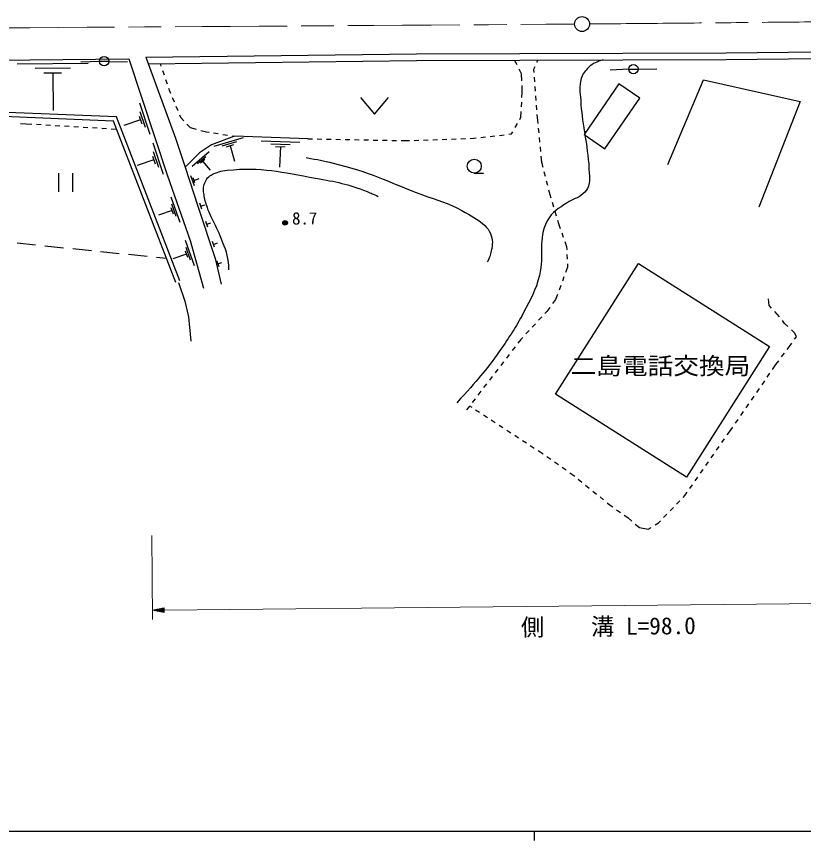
# Model space of a CAD drawing. Units: millimetres, scale not verified. Extents: x 40000 to 680000, y 20000 to 380000.
# Drawn here: x 212550 to 296826, y 204000 to 292244 of the extents above; entities that cross this region are included whole.
import ezdxf
from ezdxf.enums import TextEntityAlignment as Align

# ---------------------------------------------------------------- set-up
doc = ezdxf.new("R2010")
doc.units = ezdxf.units.MM
doc.header["$LTSCALE"] = 1000
doc.linetypes.add('CHAIN', pattern=[18.5, 12, -1.5, 3.5, -1.5])
for name, color, linetype, lineweight in [('M-BGD', 7, 'Continuous', 25), ('M-BMK', 2, 'CHAIN', 13), ('M-BMK-SRVR', 3, 'Continuous', 25), ('M-STR-HTXT', 7, 'Continuous', 13), ('M-TTL-BAND', 7, 'Continuous', 25)]:
    doc.layers.add(name, color=color, linetype=linetype, lineweight=lineweight)
doc.styles.add('ＭＳ ゴシック', font='')
doc.styles.get('ＭＳ ゴシック').set_extended_font_data('MS Gothic')

msp = doc.modelspace()

# ---------------------------------------------------------------- linework, layer by layer
at = {"layer": 'M-BGD'}
for p, q in [((226388, 287885), (229573, 279230)), ((212635, 287180), (220219, 287257)), ((221431, 287428), (219432, 287354)), ((221430, 287446), (222430, 287446)), ((222430, 287435), (224430, 287393)), ((227927, 287205), (228022, 286931)), ((266150, 287053), (265886, 287573)), ((268042, 286848), (267914, 286571)), ((268379, 287580), (268251, 287302)), ((214536, 286694), (218328, 286732)), ((215489, 286198), (217385, 286217)), ((216437, 286208), (216478, 282163)), ((228185, 286458), (228348, 285985)), ((266640, 286087), (266376, 286607)), ((266667, 285368), (266640, 286087)), ((267914, 286571), (267938, 286249)), ((278106, 286588), (276107, 286509)), ((278106, 286607), (279106, 286607)), ((279105, 286616), (281105, 286649)), ((228511, 285512), (228674, 285040)), ((267977, 285751), (268015, 285252)), ((228837, 284567), (228931, 284293)), ((228931, 284293), (229041, 284029)), ((266680, 283553), (266712, 284149)), ((266712, 284149), (266685, 284868)), ((268053, 284754), (268092, 284255)), ((229234, 283568), (229427, 283106)), ((249385, 283574), (250885, 281774)), ((250885, 281774), (252385, 283574)), ((268130, 283757), (268168, 283258)), ((225719, 282988), (226827, 279642)), ((229620, 282645), (229812, 282184)), ((266627, 282554), (266653, 283054)), ((268207, 282760), (268245, 282261)), ((225689, 281586), (225965, 280749)), ((225773, 282078), (226327, 280404)), ((230005, 281722), (230115, 281459)), ((266568, 281459), (266600, 282055)), ((268284, 281763), (268308, 281441)), ((212993, 280787), (213602, 280759)), ((213602, 280759), (214197, 280724)), ((214696, 280695), (215195, 280665)), ((215694, 280636), (216193, 280607)), ((225827, 281167), (224042, 280577)), ((230115, 281459), (230465, 281085)), ((230806, 280720), (231156, 280346)), ((265944, 280343), (266188, 280780)), ((266432, 281216), (266568, 281459)), ((268308, 281441), (268373, 280779)), ((216692, 280577), (217191, 280548)), ((217691, 280519), (218190, 280490)), ((218689, 280460), (219188, 280431)), ((219687, 280402), (220186, 280372)), ((220685, 280343), (221185, 280314)), ((221684, 280284), (222183, 280255)), ((222682, 280226), (223277, 280191)), ((231156, 280346), (231793, 280177)), ((232276, 280049), (232914, 279880)), ((232914, 279880), (233169, 279842)), ((233663, 279768), (234158, 279695)), ((265564, 279665), (265699, 279907)), ((268421, 280281), (268469, 279783)), ((229573, 279230), (230604, 276105)), ((233734, 278367), (236869, 279280)), ((234652, 279621), (235147, 279547)), ((235641, 279474), (235896, 279436)), ((238759, 278931), (242895, 278780)), ((243754, 279149), (244259, 279139)), ((244758, 279130), (245258, 279120)), ((245758, 279110), (246258, 279101)), ((246758, 279091), (247258, 279082)), ((247758, 279072), (248258, 279062)), ((248758, 279053), (249258, 279043)), ((249758, 279034), (250257, 279024)), ((250757, 279014), (251257, 279005)), ((251757, 278995), (252257, 278985)), ((252757, 278976), (253257, 278966)), ((253757, 278957), (254262, 278947)), ((254262, 278947), (254619, 278959)), ((255119, 278977), (255619, 278994)), ((256119, 279012), (256618, 279029)), ((257118, 279046), (257618, 279064)), ((258117, 279081), (258617, 279099)), ((259117, 279116), (259616, 279133)), ((260116, 279151), (260616, 279168)), ((261116, 279186), (261473, 279198)), ((261473, 279198), (261780, 279233)), ((262276, 279290), (262773, 279346)), ((263270, 279403), (263767, 279460)), ((264264, 279516), (264760, 279573)), ((265257, 279630), (265564, 279665)), ((268517, 279286), (268566, 278788)), ((227138, 278701), (228246, 275355)), ((234579, 278386), (236146, 278843)), ((235032, 278291), (235815, 278520)), ((235423, 278406), (235911, 276734)), ((239783, 278618), (241851, 278542)), ((240290, 278323), (241324, 278285)), ((240807, 278304), (240726, 276098)), ((268614, 278290), (268662, 277793)), ((227107, 277298), (227384, 276462)), ((227192, 277791), (227746, 276117)), ((231361, 276224), (233182, 277775)), ((231920, 276490), (232830, 277266)), ((268710, 277295), (268775, 276633)), ((227246, 276880), (225461, 276289)), ((232251, 276563), (232706, 276950)), ((232478, 276757), (233305, 275785)), ((268775, 276633), (268907, 276113)), ((217036, 275458), (217036, 273458)), ((218536, 275458), (218536, 273458)), ((261576, 275466), (262576, 275466)), ((269030, 275629), (269153, 275144)), ((231599, 274094), (231224, 275169)), ((231649, 274413), (231461, 274951)), ((231555, 274682), (232128, 274882)), ((269276, 274659), (269399, 274175)), ((269522, 273690), (269654, 273170)), ((229092, 272935), (230043, 270234)), ((269654, 273170), (269758, 272824)), ((229088, 271795), (229326, 271120)), ((229149, 272196), (229625, 270846)), ((232409, 271627), (232189, 272260)), ((232299, 271944), (232721, 272091)), ((269903, 272346), (270048, 271867)), ((229207, 271458), (227766, 270950)), ((270193, 271388), (270337, 270910)), ((233057, 269670), (232837, 270302)), ((232947, 269986), (233369, 270133)), ((270482, 270431), (270587, 270085)), ((270587, 270085), (270771, 269555)), ((230624, 268274), (231576, 265573)), ((270935, 269083), (271099, 268611)), ((212607, 267993), (214597, 267789)), ((215591, 267688), (217581, 267485)), ((218576, 267383), (220566, 267180)), ((230682, 267536), (231158, 266185)), ((233767, 267527), (233547, 268159)), ((233657, 267843), (234079, 267990)), ((271264, 268139), (271448, 267609)), ((271448, 267609), (271465, 267246)), ((221560, 267078), (223550, 266875)), ((224545, 266773), (226535, 266570)), ((230740, 266797), (229299, 266289)), ((230621, 267134), (230859, 266459)), ((271489, 266747), (271514, 266247)), ((227529, 266468), (228628, 266356)), ((234237, 265428), (234017, 266060)), ((234127, 265744), (234549, 265891)), ((271538, 265748), (271555, 265385)), ((271555, 265385), (271350, 264827)), ((271177, 264358), (271005, 263888)), ((270832, 263419), (270660, 262950)), ((270487, 262480), (270282, 261922)), ((270282, 261922), (269964, 261495)), ((293154, 261277), (293083, 261994)), ((293412, 261009), (293154, 261277)), ((269349, 260667), (269140, 260442)), ((269666, 261094), (269349, 260667)), ((294015, 260380), (293758, 260648)), ((294256, 260074), (294015, 260380)), ((268800, 260076), (268460, 259709)), ((294805, 259375), (294565, 259681)), ((267439, 258610), (267099, 258244)), ((268120, 259343), (267779, 258977)), ((295163, 259029), (294805, 259375)), ((295881, 258335), (295523, 258681)), ((266759, 257877), (266550, 257653)), ((295867, 257675), (296061, 257940)), ((296061, 257940), (295881, 258335)), ((265935, 256855), (265629, 256459)), ((266550, 257653), (266240, 257251)), ((295070, 256588), (295379, 257007)), ((295379, 257007), (295572, 257272)), ((265324, 256063), (265018, 255667)), ((294477, 255783), (294774, 256186)), ((264713, 255271), (264408, 254875)), ((293872, 254962), (294181, 255381)), ((264102, 254479), (263797, 254084)), ((293519, 254451), (293872, 254962)), ((263491, 253688), (263186, 253292)), ((292950, 253628), (293235, 254039)), ((262881, 252896), (262575, 252500)), ((291814, 251982), (292098, 252394)), ((292382, 252805), (292666, 253216)), ((262270, 252104), (261964, 251708)), ((291245, 251159), (291529, 251571)), ((261659, 251312), (261354, 250916)), ((290677, 250337), (290961, 250748)), ((261048, 250521), (260738, 250118)), ((261075, 250555), (261296, 250411)), ((261714, 250137), (262133, 249863)), ((290109, 249514), (290393, 249925)), ((262551, 249590), (262970, 249316)), ((263388, 249043), (263807, 248769)), ((289540, 248691), (289824, 249102)), ((264225, 248496), (264644, 248222)), ((288903, 247768), (289256, 248280)), ((265062, 247948), (265481, 247675)), ((265899, 247401), (266318, 247128)), ((288667, 247432), (288903, 247768)), ((266736, 246854), (267155, 246581)), ((267573, 246307), (267992, 246033)), ((287520, 245793), (287807, 246203)), ((288094, 246613), (288381, 247022)), ((268410, 245760), (268631, 245616)), ((268631, 245616), (268938, 245400)), ((286947, 244974), (287234, 245384)), ((269348, 245113), (269757, 244826)), ((270167, 244539), (270576, 244252)), ((286373, 244155), (286660, 244565)), ((270985, 243965), (271395, 243678)), ((285800, 243336), (286087, 243745)), ((271804, 243391), (272111, 243176)), ((272111, 243176), (272324, 243002)), ((272711, 242686), (273099, 242370)), ((285227, 242516), (285513, 242926)), ((273486, 242053), (273873, 241737)), ((284653, 241697), (284940, 242107)), ((274260, 241421), (274648, 241105)), ((283928, 240740), (284131, 240951)), ((284131, 240951), (284366, 241288)), ((275035, 240789), (275422, 240472)), ((275810, 240156), (276022, 239983)), ((283234, 240020), (283581, 240380)), ((276022, 239983), (276397, 239717)), ((276805, 239427), (277213, 239138)), ((282540, 239300), (282887, 239660)), ((277621, 238849), (277996, 238583)), ((277996, 238583), (278434, 238208)), ((281846, 238580), (282193, 238940)), ((278813, 237882), (279251, 237507)), ((279251, 237507), (280184, 237327)), ((280184, 237327), (280527, 237538)), ((280953, 237799), (281296, 238009)), ((281296, 238009), (281499, 238220))]:
    msp.add_line(p, q, dxfattribs=at)
for points in [[(226388, 287885), (255396, 288244), (288531, 288334), (305214, 288513), (324122, 288585)], [(159541, 287352), (187222, 287262), (199807, 287450), (224581, 287701), (228725, 275180), (231165, 268255), (232582, 263160)], [(226644, 287189), (255396, 287544), (288531, 287634), (305214, 287814), (324122, 287885)], [(282301, 276400), (286104, 285459), (296455, 283145), (292042, 271807)], [(230052, 263932), (223262, 281485), (205278, 282221), (182127, 283235), (158924, 284249)], [(229629, 263768), (222946, 281044), (205259, 281768), (182107, 282781), (158892, 283796)], [(243754, 279149), (235896, 279436), (233421, 278503), (232165, 277642), (230604, 276105), (231985, 271919), (233842, 266313), (234479, 263577)], [(229886, 263766), (230586, 261774), (230963, 260088), (231232, 257487)]]:
    msp.add_lwpolyline(points, dxfattribs=at)
for points in [[(277063, 285028), (273349, 279593), (275568, 278077), (279281, 283513)], [(270282, 251805), (279162, 265797), (293171, 256907), (284291, 242914)]]:
    msp.add_lwpolyline(points, close=True, dxfattribs=at)
for centre, radius in [((221930, 287446), 500), ((278606, 286607), 500), ((261576, 276216), 750), ((241311, 270146), 250), ((241311, 270146), 204), ((241311, 270146), 159), ((241311, 270146), 114), ((241311, 270146), 68.2), ((241311, 270146), 22.7)]:
    msp.add_circle(centre, radius, dxfattribs=at)
for points, knots in [([(275376, 287599), (274665, 287365), (274287, 287273), (273796, 286780), (273408, 286390), (273203, 286119), (273034, 285595), (272756, 284734), (272913, 284183), (272964, 283279), (273039, 281928), (273168, 281176), (273373, 279838), (273403, 279639), (273427, 279529), (273457, 279330), (273689, 277817), (273817, 276964), (273881, 275435), (273903, 274905), (273980, 274578), (273796, 274080), (273656, 273702), (273506, 273501), (273203, 273234), (272638, 272733), (272141, 272717), (271510, 272302), (270572, 271685), (269925, 271345), (269393, 270355), (268303, 268324), (269107, 266750), (268547, 264513), (268136, 262874), (267637, 262030), (266853, 260534), (265985, 258875), (265377, 258010), (264313, 256470), (262704, 254137), (261967, 253400), (259697, 250872)], [0, 0, 0, 0, 1, 1, 1, 2, 2, 2, 3, 3, 3, 4, 4, 4, 5, 5, 5, 6, 6, 6, 7, 7, 7, 8, 8, 8, 9, 9, 9, 10, 10, 10, 11, 11, 11, 12, 12, 12, 13, 13, 13, 14, 14, 14, 14]), ([(243570, 277128), (244926, 276911), (245330, 276795), (246449, 276536), (250310, 275640), (252303, 274538), (256016, 273149), (257684, 272525), (258706, 272344), (260249, 271456), (261243, 270884), (261877, 270640), (262705, 269847), (262996, 269568), (263131, 269368), (263297, 269000), (263597, 268337), (263531, 267851), (263382, 267138), (263282, 266656), (263204, 266442), (262959, 265952)], [0, 0, 0, 0, 1, 1, 1, 2, 2, 2, 3, 3, 3, 4, 4, 4, 5, 5, 5, 6, 6, 6, 7, 7, 7, 7]), ([(235273, 265106), (235288, 265296), (235278, 265364), (235273, 265529), (235238, 266692), (234915, 267317), (234511, 268408), (234156, 269365), (233822, 269844), (233410, 270778), (233236, 271172), (233131, 271390), (232987, 271794), (232797, 272325), (232707, 272634), (232631, 273193), (232576, 273602), (232514, 273859), (232648, 274250), (232809, 274719), (232975, 275028), (233410, 275266), (234016, 275597), (234417, 275698), (235103, 275774), (238800, 276179), (240922, 275561), (244586, 274927), (246775, 274548), (248028, 274316), (250089, 273488), (250557, 273300), (250734, 273242), (251275, 272980)], [0, 0, 0, 0, 1, 1, 1, 2, 2, 2, 3, 3, 3, 4, 4, 4, 5, 5, 5, 6, 6, 6, 7, 7, 7, 8, 8, 8, 9, 9, 9, 10, 10, 10, 11, 11, 11, 11])]:
    msp.add_open_spline(points, degree=3, knots=knots, dxfattribs=at)
at = {"layer": 'M-BMK'}
for centre, radius, start, end in [((158455, 13830024), 13539075, 270.48861, 270.79251), ((-663169, 138423826), 138135566, 270.34726, 270.38802)]:
    msp.add_arc(centre, radius, start, end, dxfattribs=at)
at = {"layer": 'M-BMK-SRVR'}
msp.add_circle((273112, 291434), 800, dxfattribs=at)
at = {"layer": 'M-STR-HTXT'}
for p, q in [((227028, 236660), (227120, 227660)), ((228360, 228673), (323451, 229652)), ((227110, 228660), (228357, 228923)), ((227110, 228660), (228360, 228673)), ((227110, 228660), (228363, 228423)), ((228360, 228723), (227360, 228713)), ((228361, 228623), (227361, 228613)), ((227609, 228765), (228359, 228773)), ((227611, 228565), (228361, 228573)), ((228359, 228823), (227859, 228818)), ((228108, 228870), (228358, 228873)), ((228363, 228423), (228357, 228923)), ((228362, 228523), (227862, 228518)), ((228112, 228470), (228362, 228473))]:
    msp.add_line(p, q, dxfattribs=at)
at = {"layer": 'M-TTL-BAND'}
for p, q in [((40000, 205000), (579000, 205000)), ((268000, 205000), (268000, 204000))]:
    msp.add_line(p, q, dxfattribs=at)

# ---------------------------------------------------------------- texts
at = {"layer": 'M-BGD', "style": 'ＭＳ ゴシック'}
msp.add_text('8.7', height=1320, dxfattribs=at).set_placement((242064, 269572), align=Align.BOTTOM_LEFT)
at = {"layer": 'M-BGD', "style": 'ＭＳ ゴシック', "width": 1.1}
msp.add_text('二島電話交換局', height=1833, dxfattribs=at).set_placement((281507, 253361), align=Align.BOTTOM_CENTER)
at = {"layer": 'M-STR-HTXT', "style": 'ＭＳ ゴシック'}
msp.add_text('側\u3000\u3000溝 L=98.0', height=1833, rotation=0.59, dxfattribs=at).set_placement((275943, 225463), align=Align.BOTTOM_CENTER)

doc.saveas('drawing.dxf')
